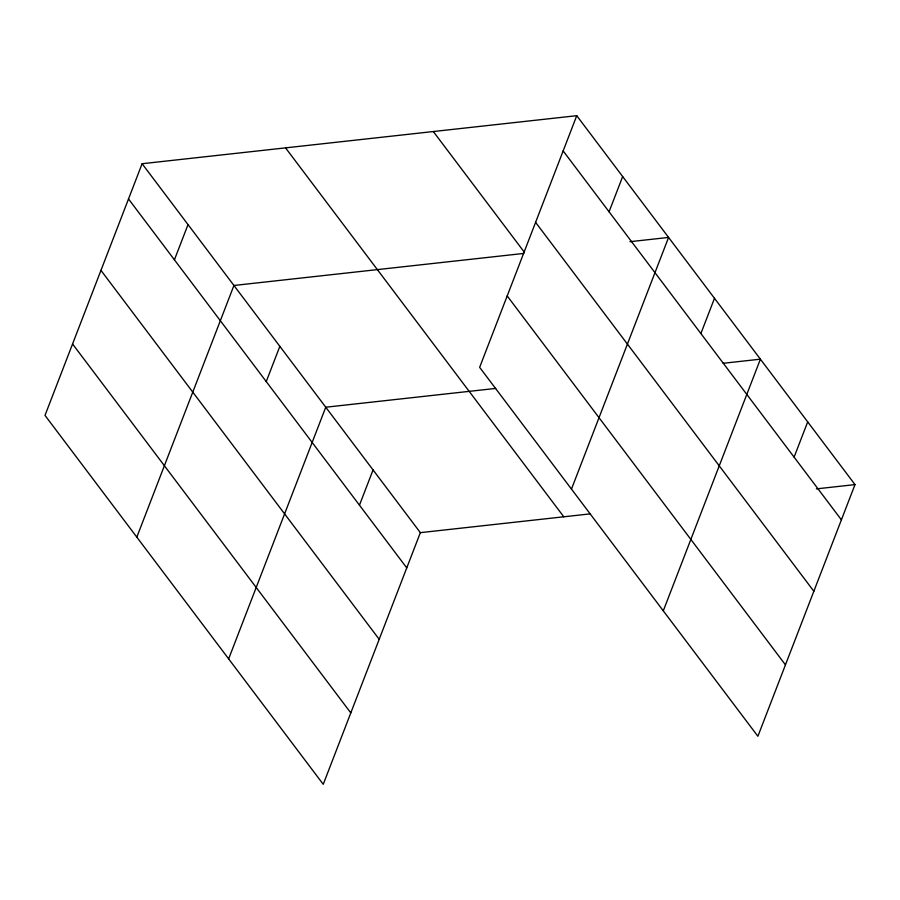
<?xml version="1.0" encoding="UTF-8"?>
<svg xmlns="http://www.w3.org/2000/svg" width="900" height="900" viewBox="0 0 900 900"><rect width="100%" height="100%" fill="white"/><g stroke="black" fill="none" stroke-linecap="round" stroke-linejoin="round"><path stroke-width="1.35" d="M142.11 163.721L45 415.395L323.246 784.316L420.356 532.654L142.11 163.721L576.754 115.684L855 484.605L757.89 736.279L479.644 367.346L576.754 115.684M174.42 259.83L188.021 224.595M136.822 537.142L233.933 285.469L523.744 253.44M266.243 381.577L279.844 346.343M228.645 658.879L325.755 407.216L495.675 388.429M359.46 505.17L373.061 469.935M609.064 211.792L622.665 176.558M571.466 489.094L668.576 237.431L629.955 241.695M700.886 333.54L714.488 298.305M663.289 610.841L760.399 359.179L723.161 363.285M794.104 457.132L807.694 421.886M420.356 532.654L590.276 513.866M816.379 488.88L855 484.605M563.153 150.919L841.399 519.851M535.59 222.345L813.847 591.266M433.316 131.535L524.306 252.169M507.195 295.931L785.452 664.852M285.548 147.87L563.794 516.803M128.52 198.956L406.766 567.889M100.957 270.382L379.204 639.315M72.562 343.969L350.809 712.901"/></g></svg>
